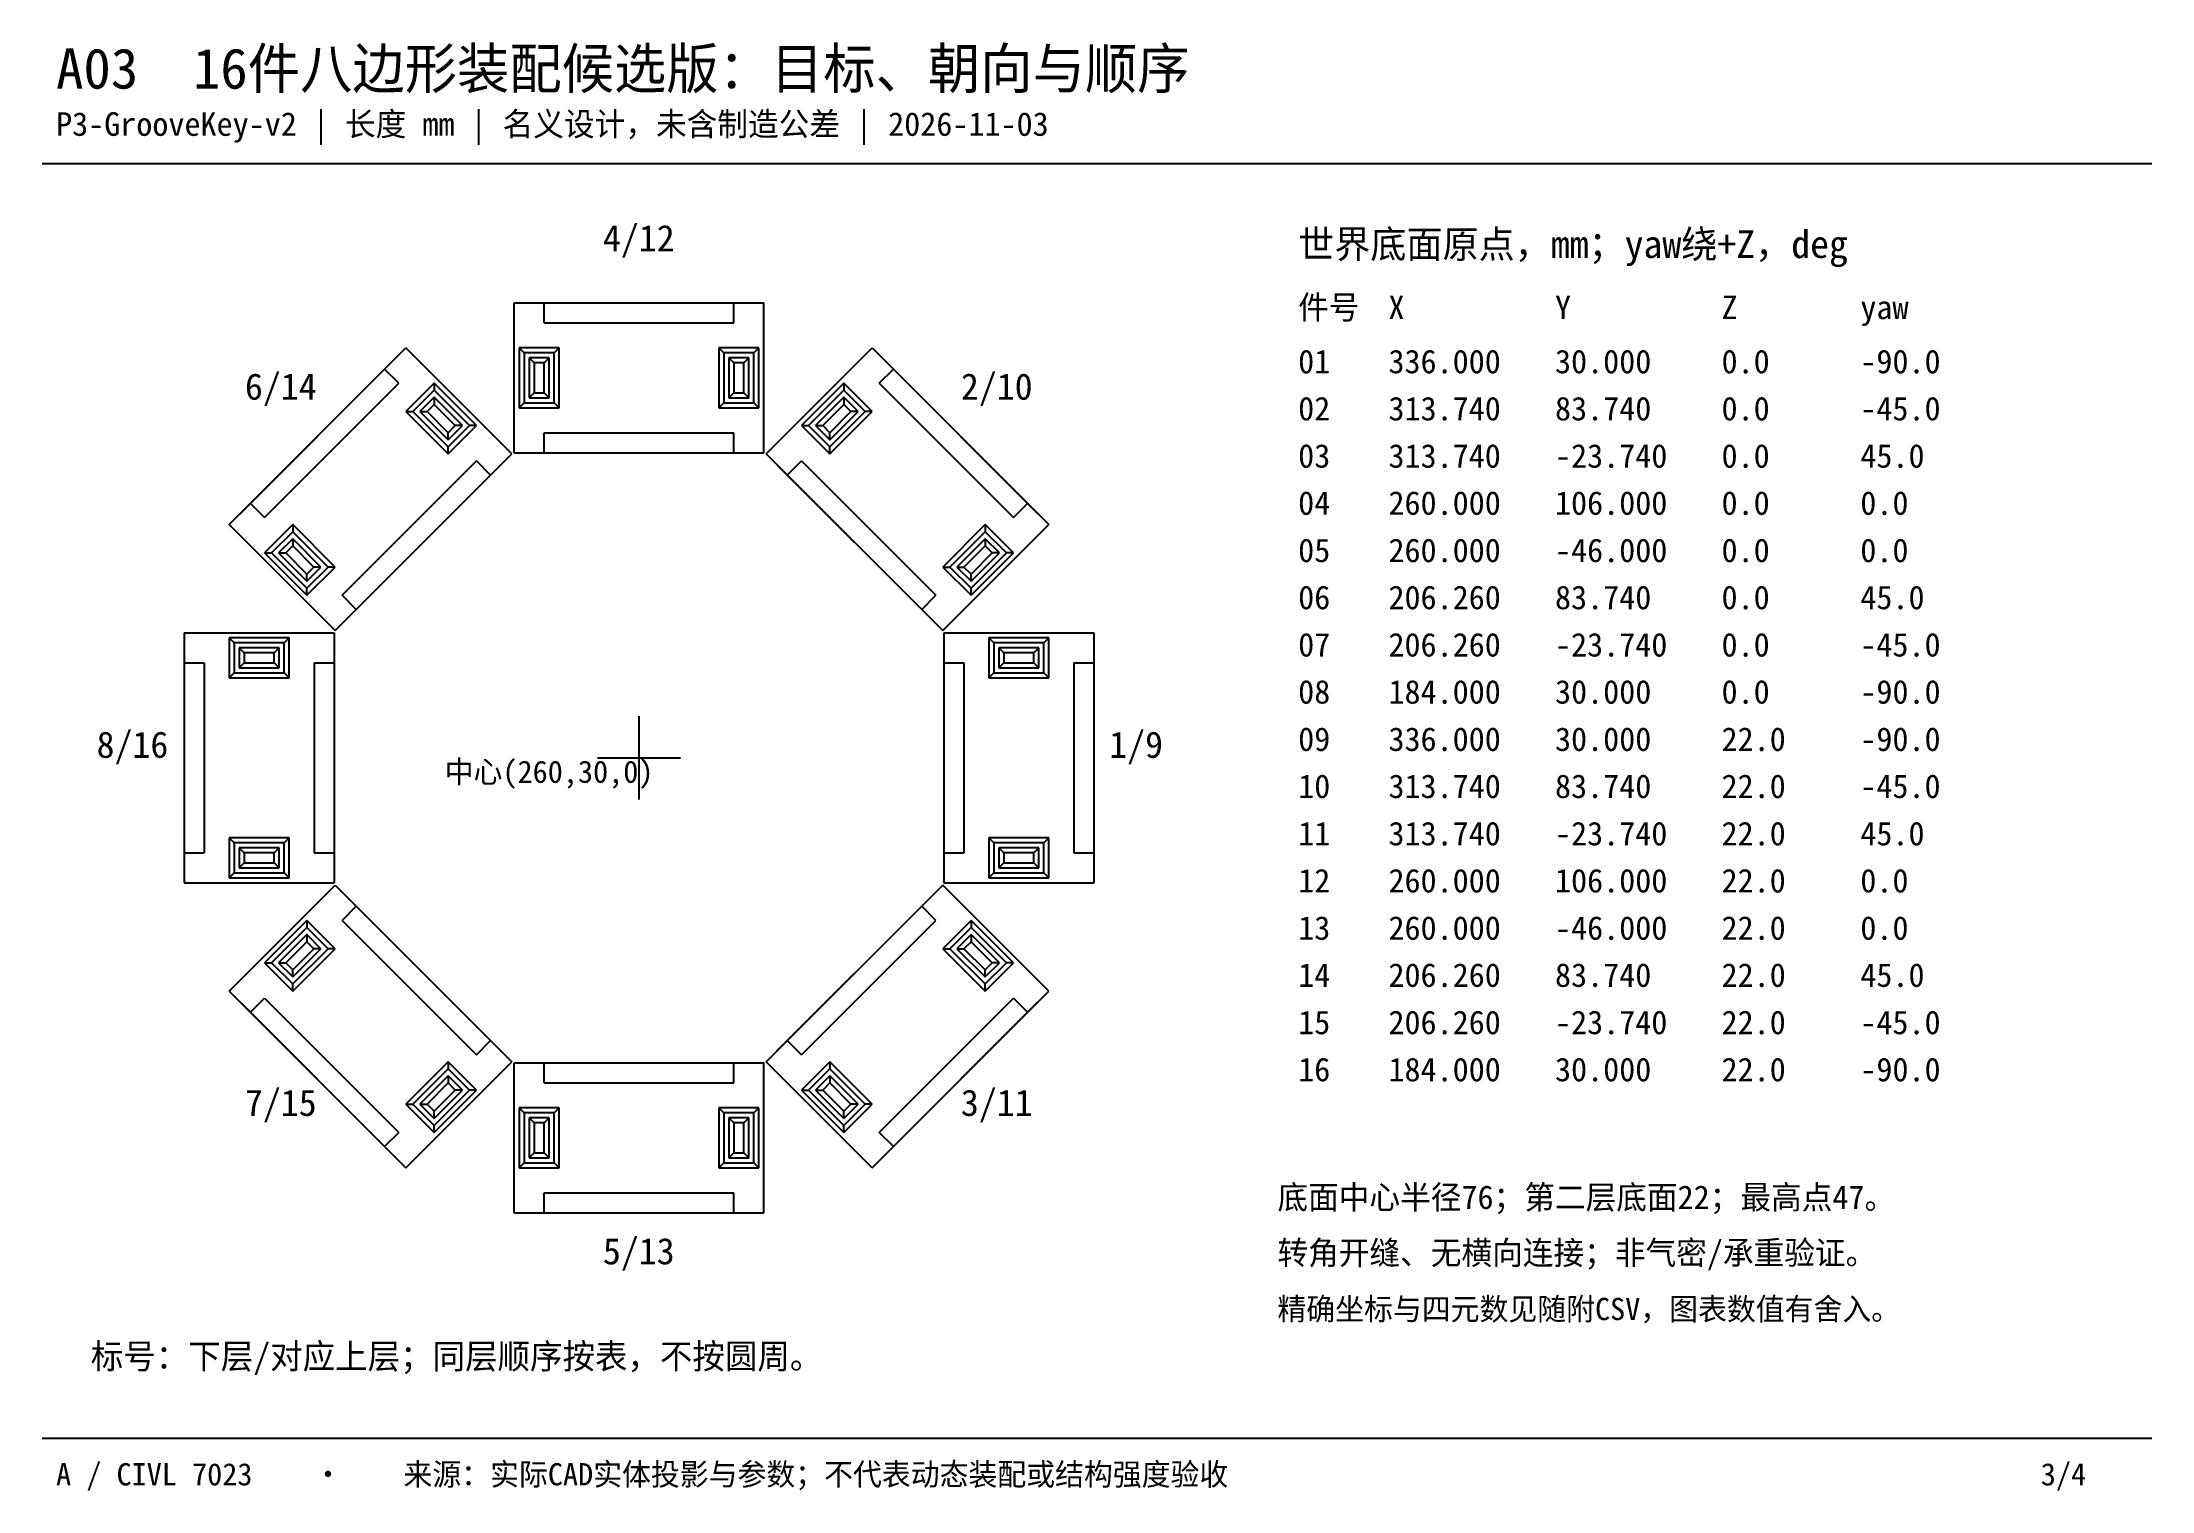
# Model space of a CAD drawing. Header units: millimetres. Extents: x 5 to 195, y 4 to 134.
import ezdxf

# ---------------------------------------------------------------- set-up
doc = ezdxf.new("R2010")
doc.units = ezdxf.units.MM

msp = doc.modelspace()

# ---------------------------------------------------------------- linework, layer by layer
at = {"layer": 'GEOMETRY'}
for p, q in [((5, 123.5), (195, 123.5)), ((47.5, 110.95), (50.2, 110.95)), ((47.5, 97.45), (47.5, 110.95)), ((47.5, 110.95), (47.5, 110.95)), ((47.5, 110.95), (70, 110.95)), ((47.5, 97.45), (47.5, 110.95)), ((50.2, 109.15), (50.2, 110.95)), ((50.2, 110.95), (67.3, 110.95)), ((50.2, 110.95), (50.2, 110.95)), ((50.2, 109.15), (50.2, 110.95)), ((67.3, 109.15), (67.3, 110.95)), ((67.3, 110.95), (70, 110.95)), ((67.3, 110.95), (67.3, 110.95)), ((67.3, 109.15), (67.3, 110.95)), ((70, 97.45), (70, 110.95)), ((70, 110.95), (70, 110.95)), ((70, 97.45), (70, 110.95)), ((50.2, 109.15), (67.3, 109.15)), ((50.2, 109.15), (50.2, 109.15)), ((50.2, 109.15), (67.3, 109.15)), ((67.3, 109.15), (67.3, 109.15)), ((21.84, 91), (37.75, 106.91)), ((35.84, 105), (37.75, 106.91)), ((47.29, 97.37), (37.75, 106.91)), ((37.75, 106.91), (37.75, 106.91)), ((47.29, 97.37), (37.75, 106.91)), ((47.95, 106.9), (47.95, 101.5)), ((51.55, 106.9), (47.95, 106.9)), ((47.95, 106.9), (48.4, 106.45)), ((48.4, 106.45), (48.4, 101.95)), ((51.1, 106.45), (48.4, 106.45)), ((48.4, 106.45), (48.4, 101.95)), ((48.4, 106.45), (48.4, 106.45)), ((51.1, 106.45), (48.4, 106.45)), ((51.55, 106.9), (51.1, 106.45)), ((51.1, 101.95), (51.1, 106.45)), ((51.1, 106.45), (51.1, 106.45)), ((51.1, 101.95), (51.1, 106.45)), ((51.55, 101.5), (51.55, 106.9)), ((69.55, 106.9), (65.95, 106.9)), ((65.95, 106.9), (65.95, 101.5)), ((65.95, 106.9), (66.4, 106.45)), ((69.1, 106.45), (66.4, 106.45)), ((66.4, 106.45), (66.4, 101.95)), ((66.4, 106.45), (66.4, 106.45)), ((69.1, 106.45), (66.4, 106.45)), ((66.4, 106.45), (66.4, 101.95)), ((69.55, 106.9), (69.1, 106.45)), ((69.1, 101.95), (69.1, 106.45)), ((69.1, 106.45), (69.1, 106.45)), ((69.1, 101.95), (69.1, 106.45)), ((69.55, 101.5), (69.55, 106.9)), ((70.21, 97.37), (79.75, 106.91)), ((70.21, 97.37), (79.75, 106.91)), ((79.75, 106.91), (81.66, 105)), ((79.75, 106.91), (79.75, 106.91)), ((79.75, 106.91), (95.66, 91)), ((23.75, 92.91), (35.84, 105)), ((37.11, 103.73), (35.84, 105)), ((35.84, 105), (35.84, 105)), ((37.11, 103.73), (35.84, 105)), ((50.65, 106), (48.85, 106)), ((48.85, 106), (48.85, 102.4)), ((48.85, 106), (49.3, 105.55)), ((50.2, 105.55), (49.3, 105.55)), ((49.3, 105.55), (49.3, 102.85)), ((50.65, 106), (50.2, 105.55)), ((50.2, 102.85), (50.2, 105.55)), ((50.65, 102.4), (50.65, 106)), ((68.65, 106), (66.85, 106)), ((66.85, 106), (66.85, 102.4)), ((66.85, 106), (67.3, 105.55)), ((68.2, 105.55), (67.3, 105.55)), ((67.3, 105.55), (67.3, 102.85)), ((68.65, 106), (68.2, 105.55)), ((68.2, 102.85), (68.2, 105.55)), ((68.65, 102.4), (68.65, 106)), ((80.39, 103.73), (81.66, 105)), ((80.39, 103.73), (81.66, 105)), ((81.66, 105), (93.75, 92.91)), ((81.66, 105), (81.66, 105)), ((25.02, 91.64), (37.11, 103.73)), ((25.02, 91.64), (37.11, 103.73)), ((37.11, 103.73), (37.11, 103.73)), ((40.29, 103.73), (37.75, 101.18)), ((40.29, 103.09), (38.39, 101.18)), ((40.29, 103.09), (38.39, 101.18)), ((44.11, 99.91), (40.29, 103.73)), ((40.29, 103.73), (40.29, 103.09)), ((43.48, 99.91), (40.29, 103.09)), ((40.29, 103.09), (40.29, 103.09)), ((43.48, 99.91), (40.29, 103.09)), ((48.85, 102.4), (49.3, 102.85)), ((49.3, 102.85), (50.2, 102.85)), ((50.65, 102.4), (50.2, 102.85)), ((66.85, 102.4), (67.3, 102.85)), ((67.3, 102.85), (68.2, 102.85)), ((68.65, 102.4), (68.2, 102.85)), ((77.21, 103.73), (73.39, 99.91)), ((77.21, 103.09), (74.02, 99.91)), ((77.21, 103.09), (74.02, 99.91)), ((79.75, 101.18), (77.21, 103.73)), ((77.21, 103.73), (77.21, 103.09)), ((79.11, 101.18), (77.21, 103.09)), ((77.21, 103.09), (77.21, 103.09)), ((79.11, 101.18), (77.21, 103.09)), ((80.39, 103.73), (92.48, 91.64)), ((80.39, 103.73), (80.39, 103.73)), ((80.39, 103.73), (92.48, 91.64)), ((37.75, 101.18), (41.57, 97.37)), ((37.75, 101.18), (38.39, 101.18)), ((38.39, 101.18), (41.57, 98)), ((38.39, 101.18), (38.39, 101.18)), ((38.39, 101.18), (41.57, 98)), ((40.29, 102.46), (39.02, 101.18)), ((39.02, 101.18), (41.57, 98.64)), ((39.02, 101.18), (39.66, 101.18)), ((40.29, 101.82), (39.66, 101.18)), ((39.66, 101.18), (41.57, 99.27)), ((42.84, 99.91), (40.29, 102.46)), ((40.29, 102.46), (40.29, 101.82)), ((42.2, 99.91), (40.29, 101.82)), ((47.95, 101.5), (48.4, 101.95)), ((47.95, 101.5), (51.55, 101.5)), ((48.4, 101.95), (51.1, 101.95)), ((48.4, 101.95), (51.1, 101.95)), ((48.4, 101.95), (48.4, 101.95)), ((48.85, 102.4), (50.65, 102.4)), ((51.55, 101.5), (51.1, 101.95)), ((51.1, 101.95), (51.1, 101.95)), ((65.95, 101.5), (66.4, 101.95)), ((65.95, 101.5), (69.55, 101.5)), ((66.4, 101.95), (69.1, 101.95)), ((66.4, 101.95), (69.1, 101.95)), ((66.4, 101.95), (66.4, 101.95)), ((66.85, 102.4), (68.65, 102.4)), ((69.55, 101.5), (69.1, 101.95)), ((69.1, 101.95), (69.1, 101.95)), ((77.21, 102.46), (74.66, 99.91)), ((77.21, 101.82), (75.3, 99.91)), ((75.93, 98.64), (78.48, 101.18)), ((75.93, 99.27), (77.84, 101.18)), ((75.93, 97.37), (79.75, 101.18)), ((75.93, 98), (79.11, 101.18)), ((75.93, 98), (79.11, 101.18)), ((78.48, 101.18), (77.21, 102.46)), ((77.21, 102.46), (77.21, 101.82)), ((77.84, 101.18), (77.21, 101.82)), ((78.48, 101.18), (77.84, 101.18)), ((79.75, 101.18), (79.11, 101.18)), ((79.11, 101.18), (79.11, 101.18)), ((41.57, 98.64), (42.84, 99.91)), ((41.57, 99.27), (42.2, 99.91)), ((41.57, 97.37), (44.11, 99.91)), ((41.57, 98), (43.48, 99.91)), ((41.57, 98), (43.48, 99.91)), ((41.57, 98.64), (41.57, 99.27)), ((42.84, 99.91), (42.2, 99.91)), ((44.11, 99.91), (43.48, 99.91)), ((43.48, 99.91), (43.48, 99.91)), ((50.2, 97.45), (50.2, 99.25)), ((50.2, 99.25), (67.3, 99.25)), ((50.2, 99.25), (50.2, 99.25)), ((50.2, 97.45), (50.2, 99.25)), ((50.2, 99.25), (67.3, 99.25)), ((67.3, 97.45), (67.3, 99.25)), ((67.3, 99.25), (67.3, 99.25)), ((67.3, 97.45), (67.3, 99.25)), ((73.39, 99.91), (75.93, 97.37)), ((73.39, 99.91), (74.02, 99.91)), ((74.02, 99.91), (75.93, 98)), ((74.02, 99.91), (75.93, 98)), ((74.02, 99.91), (74.02, 99.91)), ((74.66, 99.91), (75.93, 98.64)), ((74.66, 99.91), (75.3, 99.91)), ((75.3, 99.91), (75.93, 99.27)), ((75.93, 98.64), (75.93, 99.27)), ((31.38, 81.46), (47.29, 97.37)), ((41.57, 97.37), (41.57, 98)), ((41.57, 98), (41.57, 98)), ((45.39, 95.46), (47.29, 97.37)), ((47.29, 97.37), (47.29, 97.37)), ((47.5, 97.45), (50.2, 97.45)), ((47.5, 97.45), (47.5, 97.45)), ((47.5, 97.45), (70, 97.45)), ((50.2, 97.45), (67.3, 97.45)), ((50.2, 97.45), (50.2, 97.45)), ((67.3, 97.45), (70, 97.45)), ((67.3, 97.45), (67.3, 97.45)), ((70, 97.45), (70, 97.45)), ((70.21, 97.37), (72.11, 95.46)), ((70.21, 97.37), (70.21, 97.37)), ((70.21, 97.37), (86.12, 81.46)), ((75.93, 97.37), (75.93, 98)), ((75.93, 98), (75.93, 98)), ((32.02, 84.64), (44.11, 96.73)), ((32.02, 84.64), (44.11, 96.73)), ((33.29, 83.36), (45.39, 95.46)), ((45.39, 95.46), (44.11, 96.73)), ((44.11, 96.73), (44.11, 96.73)), ((45.39, 95.46), (44.11, 96.73)), ((45.39, 95.46), (45.39, 95.46)), ((72.11, 95.46), (73.39, 96.73)), ((72.11, 95.46), (73.39, 96.73)), ((72.11, 95.46), (84.21, 83.36)), ((72.11, 95.46), (72.11, 95.46)), ((73.39, 96.73), (85.48, 84.64)), ((73.39, 96.73), (73.39, 96.73)), ((73.39, 96.73), (85.48, 84.64)), ((21.84, 91), (23.75, 92.91)), ((25.02, 91.64), (23.75, 92.91)), ((23.75, 92.91), (23.75, 92.91)), ((25.02, 91.64), (23.75, 92.91)), ((25.02, 91.64), (25.02, 91.64)), ((92.48, 91.64), (93.75, 92.91)), ((92.48, 91.64), (93.75, 92.91)), ((92.48, 91.64), (92.48, 91.64)), ((93.75, 92.91), (95.66, 91)), ((93.75, 92.91), (93.75, 92.91)), ((31.38, 81.46), (21.84, 91)), ((21.84, 91), (21.84, 91)), ((31.38, 81.46), (21.84, 91)), ((27.57, 91), (25.02, 88.46)), ((27.57, 90.36), (25.66, 88.46)), ((27.57, 90.36), (25.66, 88.46)), ((27.57, 89.73), (26.29, 88.46)), ((31.38, 87.18), (27.57, 91)), ((27.57, 91), (27.57, 90.36)), ((30.75, 87.18), (27.57, 90.36)), ((27.57, 90.36), (27.57, 90.36)), ((30.75, 87.18), (27.57, 90.36)), ((30.11, 87.18), (27.57, 89.73)), ((27.57, 89.73), (27.57, 89.09)), ((86.12, 81.46), (95.66, 91)), ((86.12, 81.46), (95.66, 91)), ((89.93, 91), (86.12, 87.18)), ((89.93, 90.36), (86.75, 87.18)), ((89.93, 90.36), (86.75, 87.18)), ((89.93, 89.73), (87.39, 87.18)), ((92.48, 88.46), (89.93, 91)), ((89.93, 91), (89.93, 90.36)), ((91.84, 88.46), (89.93, 90.36)), ((89.93, 90.36), (89.93, 90.36)), ((91.84, 88.46), (89.93, 90.36)), ((91.21, 88.46), (89.93, 89.73)), ((89.93, 89.73), (89.93, 89.09)), ((95.66, 91), (95.66, 91)), ((25.02, 88.46), (28.84, 84.64)), ((25.02, 88.46), (25.66, 88.46)), ((25.66, 88.46), (28.84, 85.27)), ((25.66, 88.46), (28.84, 85.27)), ((25.66, 88.46), (25.66, 88.46)), ((26.29, 88.46), (28.84, 85.91)), ((26.29, 88.46), (26.93, 88.46)), ((27.57, 89.09), (26.93, 88.46)), ((26.93, 88.46), (28.84, 86.55)), ((29.48, 87.18), (27.57, 89.09)), ((89.93, 89.09), (88.02, 87.18)), ((88.66, 85.91), (91.21, 88.46)), ((88.66, 86.55), (90.57, 88.46)), ((88.66, 84.64), (92.48, 88.46)), ((88.66, 85.27), (91.84, 88.46)), ((88.66, 85.27), (91.84, 88.46)), ((90.57, 88.46), (89.93, 89.09)), ((91.21, 88.46), (90.57, 88.46)), ((92.48, 88.46), (91.84, 88.46)), ((91.84, 88.46), (91.84, 88.46)), ((28.84, 85.91), (30.11, 87.18)), ((28.84, 86.55), (29.48, 87.18)), ((28.84, 84.64), (31.38, 87.18)), ((28.84, 85.27), (30.75, 87.18)), ((28.84, 85.27), (30.75, 87.18)), ((28.84, 85.91), (28.84, 86.55)), ((30.11, 87.18), (29.48, 87.18)), ((31.38, 87.18), (30.75, 87.18)), ((30.75, 87.18), (30.75, 87.18)), ((86.12, 87.18), (88.66, 84.64)), ((86.12, 87.18), (86.75, 87.18)), ((86.75, 87.18), (88.66, 85.27)), ((86.75, 87.18), (88.66, 85.27)), ((86.75, 87.18), (86.75, 87.18)), ((87.39, 87.18), (88.66, 85.91)), ((87.39, 87.18), (88.02, 87.18)), ((88.02, 87.18), (88.66, 86.55)), ((88.66, 85.91), (88.66, 86.55)), ((28.84, 84.64), (28.84, 85.27)), ((28.84, 85.27), (28.84, 85.27)), ((33.29, 83.36), (32.02, 84.64)), ((32.02, 84.64), (32.02, 84.64)), ((33.29, 83.36), (32.02, 84.64)), ((84.21, 83.36), (85.48, 84.64)), ((84.21, 83.36), (85.48, 84.64)), ((85.48, 84.64), (85.48, 84.64)), ((88.66, 84.64), (88.66, 85.27)), ((88.66, 85.27), (88.66, 85.27)), ((31.38, 81.46), (33.29, 83.36)), ((33.29, 83.36), (33.29, 83.36)), ((84.21, 83.36), (86.12, 81.46)), ((84.21, 83.36), (84.21, 83.36)), ((17.8, 81.25), (31.3, 81.25)), ((17.8, 81.25), (17.8, 78.55)), ((17.8, 81.25), (17.8, 81.25)), ((17.8, 81.25), (31.3, 81.25)), ((17.8, 81.25), (17.8, 58.75)), ((21.85, 80.8), (21.85, 77.2)), ((27.25, 80.8), (21.85, 80.8)), ((21.85, 80.8), (22.3, 80.35)), ((22.3, 80.35), (22.3, 77.65)), ((26.8, 80.35), (22.3, 80.35)), ((22.3, 80.35), (22.3, 77.65)), ((22.3, 80.35), (22.3, 80.35)), ((26.8, 80.35), (22.3, 80.35)), ((22.75, 79.9), (22.75, 78.1)), ((22.75, 79.9), (23.2, 79.45)), ((26.35, 79.9), (22.75, 79.9)), ((26.35, 79.9), (25.9, 79.45)), ((26.35, 78.1), (26.35, 79.9)), ((27.25, 80.8), (26.8, 80.35)), ((26.8, 77.65), (26.8, 80.35)), ((26.8, 80.35), (26.8, 80.35)), ((26.8, 77.65), (26.8, 80.35)), ((27.25, 77.2), (27.25, 80.8)), ((31.3, 81.25), (31.3, 78.55)), ((31.3, 81.25), (31.3, 81.25)), ((31.3, 81.25), (31.3, 58.75)), ((31.38, 81.46), (31.38, 81.46)), ((86.12, 81.46), (86.12, 81.46)), ((86.2, 81.25), (99.7, 81.25)), ((86.2, 81.25), (86.2, 78.55)), ((86.2, 81.25), (86.2, 81.25)), ((86.2, 81.25), (99.7, 81.25)), ((86.2, 81.25), (86.2, 58.75)), ((90.25, 80.8), (90.25, 77.2)), ((95.65, 80.8), (90.25, 80.8)), ((90.25, 80.8), (90.7, 80.35)), ((90.7, 80.35), (90.7, 77.65)), ((95.2, 80.35), (90.7, 80.35)), ((90.7, 80.35), (90.7, 77.65)), ((90.7, 80.35), (90.7, 80.35)), ((95.2, 80.35), (90.7, 80.35)), ((91.15, 79.9), (91.15, 78.1)), ((91.15, 79.9), (91.6, 79.45)), ((94.75, 79.9), (91.15, 79.9)), ((94.75, 79.9), (94.3, 79.45)), ((94.75, 78.1), (94.75, 79.9)), ((95.65, 80.8), (95.2, 80.35)), ((95.2, 77.65), (95.2, 80.35)), ((95.2, 80.35), (95.2, 80.35)), ((95.2, 77.65), (95.2, 80.35)), ((95.65, 77.2), (95.65, 80.8)), ((99.7, 81.25), (99.7, 78.55)), ((99.7, 81.25), (99.7, 81.25)), ((99.7, 81.25), (99.7, 58.75)), ((17.8, 78.55), (19.6, 78.55)), ((17.8, 78.55), (17.8, 61.45)), ((17.8, 78.55), (17.8, 78.55)), ((17.8, 78.55), (19.6, 78.55)), ((19.6, 78.55), (19.6, 61.45)), ((19.6, 78.55), (19.6, 78.55)), ((19.6, 78.55), (19.6, 61.45)), ((22.75, 78.1), (23.2, 78.55)), ((22.75, 78.1), (26.35, 78.1)), ((23.2, 79.45), (23.2, 78.55)), ((25.9, 79.45), (23.2, 79.45)), ((23.2, 78.55), (25.9, 78.55)), ((25.9, 78.55), (25.9, 79.45)), ((26.35, 78.1), (25.9, 78.55)), ((29.5, 78.55), (31.3, 78.55)), ((29.5, 78.55), (29.5, 61.45)), ((29.5, 78.55), (29.5, 78.55)), ((29.5, 78.55), (31.3, 78.55)), ((29.5, 78.55), (29.5, 61.45)), ((31.3, 78.55), (31.3, 61.45)), ((31.3, 78.55), (31.3, 78.55)), ((86.2, 78.55), (88, 78.55)), ((86.2, 78.55), (86.2, 61.45)), ((86.2, 78.55), (86.2, 78.55)), ((86.2, 78.55), (88, 78.55)), ((88, 78.55), (88, 61.45)), ((88, 78.55), (88, 78.55)), ((88, 78.55), (88, 61.45)), ((91.15, 78.1), (91.6, 78.55)), ((91.15, 78.1), (94.75, 78.1)), ((91.6, 79.45), (91.6, 78.55)), ((94.3, 79.45), (91.6, 79.45)), ((91.6, 78.55), (94.3, 78.55)), ((94.3, 78.55), (94.3, 79.45)), ((94.75, 78.1), (94.3, 78.55)), ((97.9, 78.55), (99.7, 78.55)), ((97.9, 78.55), (97.9, 61.45)), ((97.9, 78.55), (97.9, 78.55)), ((97.9, 78.55), (99.7, 78.55)), ((97.9, 78.55), (97.9, 61.45)), ((99.7, 78.55), (99.7, 61.45)), ((99.7, 78.55), (99.7, 78.55)), ((21.85, 77.2), (22.3, 77.65)), ((21.85, 77.2), (27.25, 77.2)), ((22.3, 77.65), (26.8, 77.65)), ((22.3, 77.65), (22.3, 77.65)), ((22.3, 77.65), (26.8, 77.65)), ((27.25, 77.2), (26.8, 77.65)), ((26.8, 77.65), (26.8, 77.65)), ((90.25, 77.2), (90.7, 77.65)), ((90.25, 77.2), (95.65, 77.2)), ((90.7, 77.65), (95.2, 77.65)), ((90.7, 77.65), (90.7, 77.65)), ((90.7, 77.65), (95.2, 77.65)), ((95.65, 77.2), (95.2, 77.65)), ((95.2, 77.65), (95.2, 77.65)), ((58.75, 73.75), (58.75, 66.25)), ((55, 70), (62.5, 70)), ((21.85, 62.8), (21.85, 59.2)), ((27.25, 62.8), (21.85, 62.8)), ((21.85, 62.8), (22.3, 62.35)), ((27.25, 62.8), (26.8, 62.35)), ((27.25, 59.2), (27.25, 62.8)), ((90.25, 62.8), (90.25, 59.2)), ((95.65, 62.8), (90.25, 62.8)), ((90.25, 62.8), (90.7, 62.35)), ((95.65, 62.8), (95.2, 62.35)), ((95.65, 59.2), (95.65, 62.8)), ((17.8, 61.45), (19.6, 61.45)), ((17.8, 61.45), (17.8, 58.75)), ((17.8, 61.45), (17.8, 61.45)), ((17.8, 61.45), (19.6, 61.45)), ((19.6, 61.45), (19.6, 61.45)), ((22.3, 62.35), (22.3, 59.65)), ((26.8, 62.35), (22.3, 62.35)), ((22.3, 62.35), (22.3, 59.65)), ((22.3, 62.35), (22.3, 62.35)), ((26.8, 62.35), (22.3, 62.35)), ((22.75, 61.9), (22.75, 60.1)), ((26.35, 61.9), (22.75, 61.9)), ((22.75, 61.9), (23.2, 61.45)), ((23.2, 61.45), (23.2, 60.55)), ((25.9, 61.45), (23.2, 61.45)), ((26.35, 61.9), (25.9, 61.45)), ((25.9, 60.55), (25.9, 61.45)), ((26.35, 60.1), (26.35, 61.9)), ((26.8, 59.65), (26.8, 62.35)), ((26.8, 62.35), (26.8, 62.35)), ((26.8, 59.65), (26.8, 62.35)), ((29.5, 61.45), (31.3, 61.45)), ((29.5, 61.45), (29.5, 61.45)), ((29.5, 61.45), (31.3, 61.45)), ((31.3, 61.45), (31.3, 58.75)), ((31.3, 61.45), (31.3, 61.45)), ((86.2, 61.45), (88, 61.45)), ((86.2, 61.45), (86.2, 58.75)), ((86.2, 61.45), (86.2, 61.45)), ((86.2, 61.45), (88, 61.45)), ((88, 61.45), (88, 61.45)), ((90.7, 62.35), (90.7, 59.65)), ((95.2, 62.35), (90.7, 62.35)), ((90.7, 62.35), (90.7, 59.65)), ((90.7, 62.35), (90.7, 62.35)), ((95.2, 62.35), (90.7, 62.35)), ((91.15, 61.9), (91.15, 60.1)), ((94.75, 61.9), (91.15, 61.9)), ((91.15, 61.9), (91.6, 61.45)), ((91.6, 61.45), (91.6, 60.55)), ((94.3, 61.45), (91.6, 61.45)), ((94.75, 61.9), (94.3, 61.45)), ((94.3, 60.55), (94.3, 61.45)), ((94.75, 60.1), (94.75, 61.9)), ((95.2, 59.65), (95.2, 62.35)), ((95.2, 62.35), (95.2, 62.35)), ((95.2, 59.65), (95.2, 62.35)), ((97.9, 61.45), (99.7, 61.45)), ((97.9, 61.45), (97.9, 61.45)), ((97.9, 61.45), (99.7, 61.45)), ((99.7, 61.45), (99.7, 58.75)), ((99.7, 61.45), (99.7, 61.45)), ((21.85, 59.2), (22.3, 59.65)), ((21.85, 59.2), (27.25, 59.2)), ((22.3, 59.65), (26.8, 59.65)), ((22.3, 59.65), (22.3, 59.65)), ((22.3, 59.65), (26.8, 59.65)), ((22.75, 60.1), (23.2, 60.55)), ((22.75, 60.1), (26.35, 60.1)), ((23.2, 60.55), (25.9, 60.55)), ((26.35, 60.1), (25.9, 60.55)), ((27.25, 59.2), (26.8, 59.65)), ((26.8, 59.65), (26.8, 59.65)), ((90.25, 59.2), (90.7, 59.65)), ((90.25, 59.2), (95.65, 59.2)), ((90.7, 59.65), (95.2, 59.65)), ((90.7, 59.65), (90.7, 59.65)), ((90.7, 59.65), (95.2, 59.65)), ((91.15, 60.1), (91.6, 60.55)), ((91.15, 60.1), (94.75, 60.1)), ((91.6, 60.55), (94.3, 60.55)), ((94.75, 60.1), (94.3, 60.55)), ((95.65, 59.2), (95.2, 59.65)), ((95.2, 59.65), (95.2, 59.65)), ((17.8, 58.75), (31.3, 58.75)), ((17.8, 58.75), (17.8, 58.75)), ((17.8, 58.75), (31.3, 58.75)), ((21.84, 49), (31.38, 58.54)), ((21.84, 49), (31.38, 58.54)), ((31.3, 58.75), (31.3, 58.75)), ((31.38, 58.54), (33.29, 56.64)), ((31.38, 58.54), (31.38, 58.54)), ((31.38, 58.54), (47.29, 42.63)), ((70.21, 42.63), (86.12, 58.54)), ((84.21, 56.64), (86.12, 58.54)), ((95.66, 49), (86.12, 58.54)), ((86.12, 58.54), (86.12, 58.54)), ((95.66, 49), (86.12, 58.54)), ((86.2, 58.75), (99.7, 58.75)), ((86.2, 58.75), (86.2, 58.75)), ((86.2, 58.75), (99.7, 58.75)), ((99.7, 58.75), (99.7, 58.75)), ((28.84, 55.36), (25.02, 51.54)), ((31.38, 52.82), (28.84, 55.36)), ((28.84, 55.36), (28.84, 54.73)), ((32.02, 55.36), (33.29, 56.64)), ((32.02, 55.36), (33.29, 56.64)), ((32.02, 55.36), (44.11, 43.27)), ((32.02, 55.36), (32.02, 55.36)), ((32.02, 55.36), (44.11, 43.27)), ((33.29, 56.64), (45.39, 44.54)), ((33.29, 56.64), (33.29, 56.64)), ((72.11, 44.54), (84.21, 56.64)), ((73.39, 43.27), (85.48, 55.36)), ((73.39, 43.27), (85.48, 55.36)), ((85.48, 55.36), (84.21, 56.64)), ((84.21, 56.64), (84.21, 56.64)), ((85.48, 55.36), (84.21, 56.64)), ((85.48, 55.36), (85.48, 55.36)), ((88.66, 55.36), (86.12, 52.82)), ((92.48, 51.54), (88.66, 55.36)), ((88.66, 55.36), (88.66, 54.73)), ((28.84, 54.73), (25.66, 51.54)), ((28.84, 54.73), (25.66, 51.54)), ((28.84, 54.09), (26.29, 51.54)), ((28.84, 53.45), (26.93, 51.54)), ((30.75, 52.82), (28.84, 54.73)), ((28.84, 54.73), (28.84, 54.73)), ((30.75, 52.82), (28.84, 54.73)), ((30.11, 52.82), (28.84, 54.09)), ((28.84, 54.09), (28.84, 53.45)), ((29.48, 52.82), (28.84, 53.45)), ((88.66, 54.73), (86.75, 52.82)), ((88.66, 54.73), (86.75, 52.82)), ((88.66, 54.09), (87.39, 52.82)), ((88.66, 53.45), (88.02, 52.82)), ((91.84, 51.54), (88.66, 54.73)), ((88.66, 54.73), (88.66, 54.73)), ((91.84, 51.54), (88.66, 54.73)), ((91.21, 51.54), (88.66, 54.09)), ((88.66, 54.09), (88.66, 53.45)), ((90.57, 51.54), (88.66, 53.45)), ((25.02, 51.54), (27.57, 49)), ((25.02, 51.54), (25.66, 51.54)), ((25.66, 51.54), (27.57, 49.64)), ((25.66, 51.54), (27.57, 49.64)), ((25.66, 51.54), (25.66, 51.54)), ((26.29, 51.54), (27.57, 50.27)), ((26.29, 51.54), (26.93, 51.54)), ((26.93, 51.54), (27.57, 50.91)), ((27.57, 50.27), (30.11, 52.82)), ((27.57, 50.91), (29.48, 52.82)), ((27.57, 49), (31.38, 52.82)), ((27.57, 49.64), (30.75, 52.82)), ((27.57, 49.64), (30.75, 52.82)), ((30.11, 52.82), (29.48, 52.82)), ((31.38, 52.82), (30.75, 52.82)), ((30.75, 52.82), (30.75, 52.82)), ((86.12, 52.82), (89.93, 49)), ((86.12, 52.82), (86.75, 52.82)), ((86.75, 52.82), (89.93, 49.64)), ((86.75, 52.82), (86.75, 52.82)), ((86.75, 52.82), (89.93, 49.64)), ((87.39, 52.82), (89.93, 50.27)), ((87.39, 52.82), (88.02, 52.82)), ((88.02, 52.82), (89.93, 50.91)), ((89.93, 50.27), (91.21, 51.54)), ((89.93, 50.91), (90.57, 51.54)), ((89.93, 49), (92.48, 51.54)), ((89.93, 49.64), (91.84, 51.54)), ((89.93, 49.64), (91.84, 51.54)), ((91.21, 51.54), (90.57, 51.54)), ((92.48, 51.54), (91.84, 51.54)), ((91.84, 51.54), (91.84, 51.54)), ((27.57, 50.27), (27.57, 50.91)), ((27.57, 49), (27.57, 49.64)), ((27.57, 49.64), (27.57, 49.64)), ((89.93, 50.27), (89.93, 50.91)), ((89.93, 49), (89.93, 49.64)), ((89.93, 49.64), (89.93, 49.64)), ((21.84, 49), (23.75, 47.09)), ((21.84, 49), (21.84, 49)), ((21.84, 49), (37.75, 33.09)), ((23.75, 47.09), (25.02, 48.36)), ((23.75, 47.09), (25.02, 48.36)), ((25.02, 48.36), (37.11, 36.27)), ((25.02, 48.36), (25.02, 48.36)), ((25.02, 48.36), (37.11, 36.27)), ((79.75, 33.09), (95.66, 49)), ((80.39, 36.27), (92.48, 48.36)), ((80.39, 36.27), (92.48, 48.36)), ((93.75, 47.09), (92.48, 48.36)), ((92.48, 48.36), (92.48, 48.36)), ((93.75, 47.09), (92.48, 48.36)), ((93.75, 47.09), (95.66, 49)), ((95.66, 49), (95.66, 49)), ((23.75, 47.09), (35.84, 35)), ((23.75, 47.09), (23.75, 47.09)), ((81.66, 35), (93.75, 47.09)), ((93.75, 47.09), (93.75, 47.09)), ((44.11, 43.27), (45.39, 44.54)), ((44.11, 43.27), (45.39, 44.54)), ((45.39, 44.54), (47.29, 42.63)), ((45.39, 44.54), (45.39, 44.54)), ((70.21, 42.63), (72.11, 44.54)), ((73.39, 43.27), (72.11, 44.54)), ((72.11, 44.54), (72.11, 44.54)), ((73.39, 43.27), (72.11, 44.54)), ((37.75, 33.09), (47.29, 42.63)), ((37.75, 33.09), (47.29, 42.63)), ((41.57, 42.63), (37.75, 38.82)), ((41.57, 42), (38.39, 38.82)), ((41.57, 42), (38.39, 38.82)), ((44.11, 40.09), (41.57, 42.63)), ((41.57, 42.63), (41.57, 42)), ((43.48, 40.09), (41.57, 42)), ((41.57, 42), (41.57, 42)), ((43.48, 40.09), (41.57, 42)), ((44.11, 43.27), (44.11, 43.27)), ((47.29, 42.63), (47.29, 42.63)), ((47.5, 42.55), (50.2, 42.55)), ((47.5, 29.05), (47.5, 42.55)), ((47.5, 42.55), (47.5, 42.55)), ((47.5, 42.55), (70, 42.55)), ((47.5, 29.05), (47.5, 42.55)), ((50.2, 40.75), (50.2, 42.55)), ((50.2, 42.55), (67.3, 42.55)), ((50.2, 42.55), (50.2, 42.55)), ((50.2, 40.75), (50.2, 42.55)), ((67.3, 40.75), (67.3, 42.55)), ((67.3, 42.55), (70, 42.55)), ((67.3, 42.55), (67.3, 42.55)), ((67.3, 40.75), (67.3, 42.55)), ((70, 29.05), (70, 42.55)), ((70, 42.55), (70, 42.55)), ((70, 29.05), (70, 42.55)), ((79.75, 33.09), (70.21, 42.63)), ((70.21, 42.63), (70.21, 42.63)), ((79.75, 33.09), (70.21, 42.63)), ((73.39, 43.27), (73.39, 43.27)), ((75.93, 42.63), (73.39, 40.09)), ((75.93, 42), (74.02, 40.09)), ((75.93, 42), (74.02, 40.09)), ((79.75, 38.82), (75.93, 42.63)), ((75.93, 42.63), (75.93, 42)), ((79.11, 38.82), (75.93, 42)), ((75.93, 42), (75.93, 42)), ((79.11, 38.82), (75.93, 42)), ((41.57, 41.36), (39.02, 38.82)), ((41.57, 40.73), (39.66, 38.82)), ((40.29, 37.54), (42.84, 40.09)), ((40.29, 38.18), (42.2, 40.09)), ((40.29, 36.27), (44.11, 40.09)), ((40.29, 36.91), (43.48, 40.09)), ((40.29, 36.91), (43.48, 40.09)), ((42.84, 40.09), (41.57, 41.36)), ((41.57, 41.36), (41.57, 40.73)), ((42.2, 40.09), (41.57, 40.73)), ((42.84, 40.09), (42.2, 40.09)), ((44.11, 40.09), (43.48, 40.09)), ((43.48, 40.09), (43.48, 40.09)), ((50.2, 40.75), (67.3, 40.75)), ((50.2, 40.75), (50.2, 40.75)), ((50.2, 40.75), (67.3, 40.75)), ((67.3, 40.75), (67.3, 40.75)), ((73.39, 40.09), (77.21, 36.27)), ((73.39, 40.09), (74.02, 40.09)), ((74.02, 40.09), (77.21, 36.91)), ((74.02, 40.09), (77.21, 36.91)), ((74.02, 40.09), (74.02, 40.09)), ((75.93, 41.36), (74.66, 40.09)), ((74.66, 40.09), (77.21, 37.54)), ((74.66, 40.09), (75.3, 40.09)), ((75.93, 40.73), (75.3, 40.09)), ((75.3, 40.09), (77.21, 38.18)), ((78.48, 38.82), (75.93, 41.36)), ((75.93, 41.36), (75.93, 40.73)), ((77.84, 38.82), (75.93, 40.73)), ((37.75, 38.82), (40.29, 36.27)), ((37.75, 38.82), (38.39, 38.82)), ((38.39, 38.82), (40.29, 36.91)), ((38.39, 38.82), (40.29, 36.91)), ((38.39, 38.82), (38.39, 38.82)), ((39.02, 38.82), (40.29, 37.54)), ((39.02, 38.82), (39.66, 38.82)), ((39.66, 38.82), (40.29, 38.18)), ((40.29, 37.54), (40.29, 38.18)), ((47.95, 38.5), (47.95, 33.1)), ((51.55, 38.5), (47.95, 38.5)), ((47.95, 38.5), (48.4, 38.05)), ((48.4, 38.05), (48.4, 33.55)), ((51.1, 38.05), (48.4, 38.05)), ((48.4, 38.05), (48.4, 33.55)), ((48.4, 38.05), (48.4, 38.05)), ((51.1, 38.05), (48.4, 38.05)), ((51.55, 38.5), (51.1, 38.05)), ((51.1, 33.55), (51.1, 38.05)), ((51.1, 38.05), (51.1, 38.05)), ((51.1, 33.55), (51.1, 38.05)), ((51.55, 33.1), (51.55, 38.5)), ((69.55, 38.5), (65.95, 38.5)), ((65.95, 38.5), (65.95, 33.1)), ((65.95, 38.5), (66.4, 38.05)), ((69.1, 38.05), (66.4, 38.05)), ((66.4, 38.05), (66.4, 33.55)), ((66.4, 38.05), (66.4, 38.05)), ((69.1, 38.05), (66.4, 38.05)), ((66.4, 38.05), (66.4, 33.55)), ((69.55, 38.5), (69.1, 38.05)), ((69.1, 33.55), (69.1, 38.05)), ((69.1, 38.05), (69.1, 38.05)), ((69.1, 33.55), (69.1, 38.05)), ((69.55, 33.1), (69.55, 38.5)), ((77.21, 37.54), (78.48, 38.82)), ((77.21, 38.18), (77.84, 38.82)), ((77.21, 36.27), (79.75, 38.82)), ((77.21, 36.91), (79.11, 38.82)), ((77.21, 36.91), (79.11, 38.82)), ((77.21, 37.54), (77.21, 38.18)), ((78.48, 38.82), (77.84, 38.82)), ((79.75, 38.82), (79.11, 38.82)), ((79.11, 38.82), (79.11, 38.82)), ((35.84, 35), (37.11, 36.27)), ((35.84, 35), (37.11, 36.27)), ((37.11, 36.27), (37.11, 36.27)), ((40.29, 36.27), (40.29, 36.91)), ((40.29, 36.91), (40.29, 36.91)), ((50.65, 37.6), (48.85, 37.6)), ((48.85, 37.6), (48.85, 34)), ((48.85, 37.6), (49.3, 37.15)), ((50.2, 37.15), (49.3, 37.15)), ((49.3, 37.15), (49.3, 34.45)), ((50.65, 37.6), (50.2, 37.15)), ((50.2, 34.45), (50.2, 37.15)), ((50.65, 34), (50.65, 37.6)), ((68.65, 37.6), (66.85, 37.6)), ((66.85, 37.6), (66.85, 34)), ((66.85, 37.6), (67.3, 37.15)), ((68.2, 37.15), (67.3, 37.15)), ((67.3, 37.15), (67.3, 34.45)), ((68.65, 37.6), (68.2, 37.15)), ((68.2, 34.45), (68.2, 37.15)), ((68.65, 34), (68.65, 37.6)), ((77.21, 36.27), (77.21, 36.91)), ((77.21, 36.91), (77.21, 36.91)), ((81.66, 35), (80.39, 36.27)), ((80.39, 36.27), (80.39, 36.27)), ((81.66, 35), (80.39, 36.27)), ((35.84, 35), (37.75, 33.09)), ((35.84, 35), (35.84, 35)), ((48.85, 34), (49.3, 34.45)), ((49.3, 34.45), (50.2, 34.45)), ((50.65, 34), (50.2, 34.45)), ((66.85, 34), (67.3, 34.45)), ((67.3, 34.45), (68.2, 34.45)), ((68.65, 34), (68.2, 34.45)), ((79.75, 33.09), (81.66, 35)), ((81.66, 35), (81.66, 35)), ((37.75, 33.09), (37.75, 33.09)), ((47.95, 33.1), (48.4, 33.55)), ((47.95, 33.1), (51.55, 33.1)), ((48.4, 33.55), (51.1, 33.55)), ((48.4, 33.55), (51.1, 33.55)), ((48.4, 33.55), (48.4, 33.55)), ((48.85, 34), (50.65, 34)), ((51.55, 33.1), (51.1, 33.55)), ((51.1, 33.55), (51.1, 33.55)), ((65.95, 33.1), (66.4, 33.55)), ((65.95, 33.1), (69.55, 33.1)), ((66.4, 33.55), (69.1, 33.55)), ((66.4, 33.55), (69.1, 33.55)), ((66.4, 33.55), (66.4, 33.55)), ((66.85, 34), (68.65, 34)), ((69.55, 33.1), (69.1, 33.55)), ((69.1, 33.55), (69.1, 33.55)), ((79.75, 33.09), (79.75, 33.09)), ((50.2, 29.05), (50.2, 30.85)), ((50.2, 30.85), (67.3, 30.85)), ((50.2, 30.85), (50.2, 30.85)), ((50.2, 29.05), (50.2, 30.85)), ((50.2, 30.85), (67.3, 30.85)), ((67.3, 29.05), (67.3, 30.85)), ((67.3, 30.85), (67.3, 30.85)), ((67.3, 29.05), (67.3, 30.85)), ((47.5, 29.05), (50.2, 29.05)), ((47.5, 29.05), (47.5, 29.05)), ((47.5, 29.05), (70, 29.05)), ((50.2, 29.05), (67.3, 29.05)), ((50.2, 29.05), (50.2, 29.05)), ((67.3, 29.05), (70, 29.05)), ((67.3, 29.05), (67.3, 29.05)), ((70, 29.05), (70, 29.05)), ((5, 8.75), (195, 8.75))]:
    msp.add_line(p, q, dxfattribs=at)

# ---------------------------------------------------------------- texts
at = {"layer": 'TEXT'}
for s, height, p in [('A03  16件八边形装配候选版：目标、朝向与顺序', 3.625, (6.25, 130.25)), ('P3-GrooveKey-v2 | 长度 mm | 名义设计，未含制造公差 | 2026-11-03', 2.125, (6.25, 126)), ('4/12', 2.375, (55.5, 115.6)), ('世界底面原点，mm；yaw绕+Z，deg', 2.5, (118.12, 115)), ('件号', 2.125, (118.12, 109.5)), ('X', 2.12, (126.25, 109.5)), ('Y', 2.12, (141.25, 109.5)), ('Z', 2.12, (156.25, 109.5)), ('yaw', 2.125, (168.75, 109.5)), ('01', 2.125, (118.12, 104.62)), ('336.000', 2.125, (126.25, 104.62)), ('30.000', 2.125, (141.25, 104.62)), ('0.0', 2.125, (156.25, 104.62)), ('-90.0', 2.125, (168.75, 104.62)), ('6/14', 2.375, (23.26, 102.24)), ('2/10', 2.375, (87.74, 102.24)), ('02', 2.125, (118.12, 100.38)), ('313.740', 2.125, (126.25, 100.38)), ('83.740', 2.125, (141.25, 100.38)), ('0.0', 2.125, (156.25, 100.38)), ('-45.0', 2.125, (168.75, 100.38)), ('03', 2.125, (118.12, 96.12)), ('313.740', 2.125, (126.25, 96.12)), ('-23.740', 2.125, (141.25, 96.12)), ('0.0', 2.125, (156.25, 96.12)), ('45.0', 2.125, (168.75, 96.12)), ('04', 2.125, (118.12, 91.88)), ('260.000', 2.125, (126.25, 91.88)), ('106.000', 2.125, (141.25, 91.88)), ('0.0', 2.125, (156.25, 91.88)), ('0.0', 2.125, (168.75, 91.88)), ('05', 2.125, (118.12, 87.62)), ('260.000', 2.125, (126.25, 87.62)), ('-46.000', 2.125, (141.25, 87.62)), ('0.0', 2.125, (156.25, 87.62)), ('0.0', 2.125, (168.75, 87.62)), ('06', 2.125, (118.12, 83.38)), ('206.260', 2.125, (126.25, 83.38)), ('83.740', 2.125, (141.25, 83.38)), ('0.0', 2.125, (156.25, 83.38)), ('45.0', 2.125, (168.75, 83.38)), ('07', 2.125, (118.12, 79.12)), ('206.260', 2.125, (126.25, 79.12)), ('-23.740', 2.125, (141.25, 79.12)), ('0.0', 2.125, (156.25, 79.12)), ('-45.0', 2.125, (168.75, 79.12)), ('08', 2.125, (118.12, 74.88)), ('184.000', 2.125, (126.25, 74.88)), ('30.000', 2.125, (141.25, 74.88)), ('0.0', 2.125, (156.25, 74.88)), ('-90.0', 2.125, (168.75, 74.88)), ('8/16', 2.375, (9.9, 70)), ('1/9', 2.375, (101.1, 70)), ('09', 2.125, (118.12, 70.62)), ('336.000', 2.125, (126.25, 70.62)), ('30.000', 2.125, (141.25, 70.62)), ('22.0', 2.125, (156.25, 70.62)), ('-90.0', 2.125, (168.75, 70.62)), ('中心(260,30,0)', 2, (41.25, 67.75)), ('10', 2.125, (118.12, 66.38)), ('313.740', 2.125, (126.25, 66.38)), ('83.740', 2.125, (141.25, 66.38)), ('22.0', 2.125, (156.25, 66.38)), ('-45.0', 2.125, (168.75, 66.38)), ('11', 2.125, (118.12, 62.12)), ('313.740', 2.125, (126.25, 62.12)), ('-23.740', 2.125, (141.25, 62.12)), ('22.0', 2.125, (156.25, 62.12)), ('45.0', 2.125, (168.75, 62.12)), ('12', 2.125, (118.12, 57.88)), ('260.000', 2.125, (126.25, 57.88)), ('106.000', 2.125, (141.25, 57.88)), ('22.0', 2.125, (156.25, 57.88)), ('0.0', 2.125, (168.75, 57.88)), ('13', 2.125, (118.12, 53.62)), ('260.000', 2.125, (126.25, 53.62)), ('-46.000', 2.125, (141.25, 53.62)), ('22.0', 2.125, (156.25, 53.62)), ('0.0', 2.125, (168.75, 53.62)), ('14', 2.125, (118.12, 49.38)), ('206.260', 2.125, (126.25, 49.38)), ('83.740', 2.125, (141.25, 49.38)), ('22.0', 2.125, (156.25, 49.38)), ('45.0', 2.125, (168.75, 49.38)), ('15', 2.125, (118.12, 45.12)), ('206.260', 2.125, (126.25, 45.12)), ('-23.740', 2.125, (141.25, 45.12)), ('22.0', 2.125, (156.25, 45.12)), ('-45.0', 2.125, (168.75, 45.12)), ('16', 2.125, (118.12, 40.88)), ('184.000', 2.125, (126.25, 40.88)), ('30.000', 2.125, (141.25, 40.88)), ('22.0', 2.125, (156.25, 40.88)), ('-90.0', 2.125, (168.75, 40.88)), ('7/15', 2.375, (23.26, 37.76)), ('3/11', 2.375, (87.74, 37.76)), ('底面中心半径76；第二层底面22；最高点47。', 2.125, (116.25, 29.38)), ('5/13', 2.375, (55.5, 24.4)), ('转角开缝、无横向连接；非气密/承重验证。', 2.125, (116.25, 24.38)), ('精确坐标与四元数见随附CSV，图表数值有舍入。', 2, (116.25, 19.38)), ('标号：下层/对应上层；同层顺序按表，不按圆周。', 2.25, (9.38, 15)), ('A / CIVL 7023    ·    来源：实际CAD实体投影与参数；不代表动态装配或结构强度验收', 2, (6.25, 4.5)), ('3/4', 2, (185, 4.5))]:
    msp.add_text(s, height=height, dxfattribs=at).set_placement(p)

doc.saveas('drawing.dxf')
